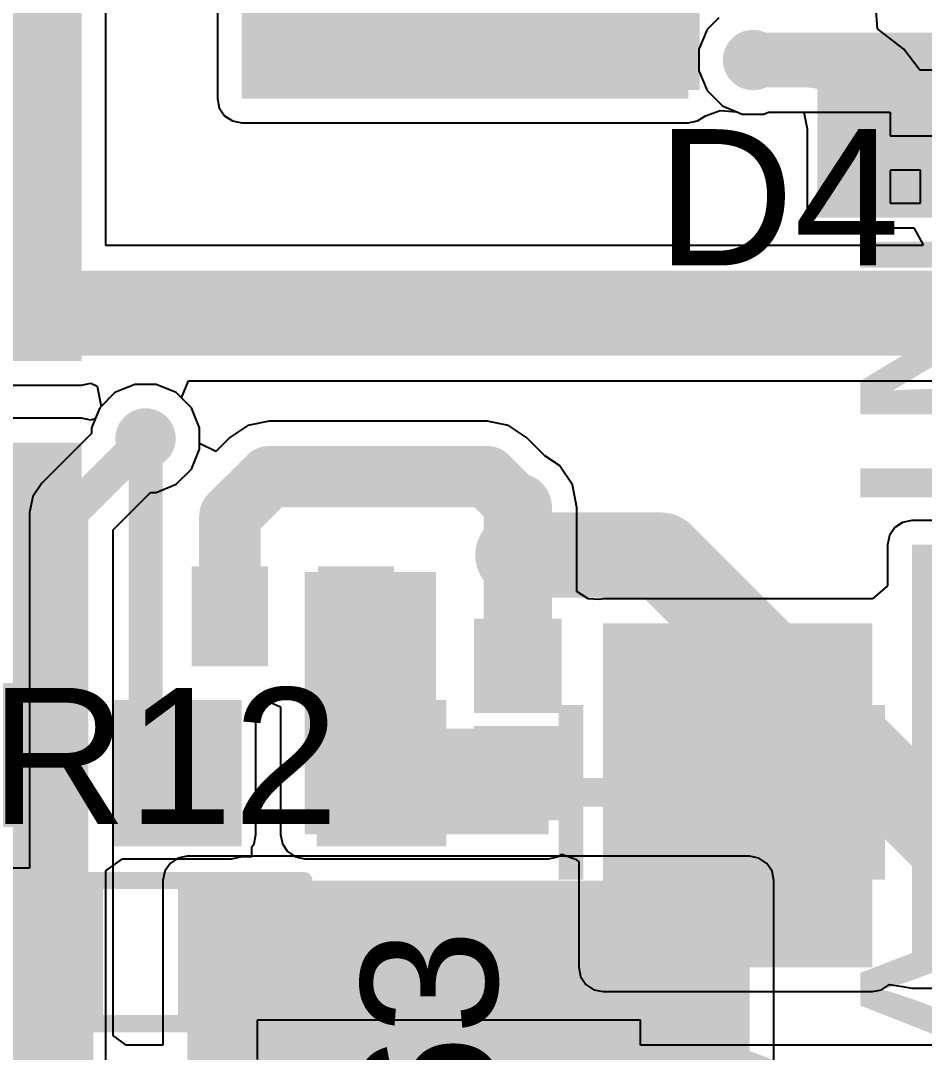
# Model space of a CAD drawing. Header units: millimetres. Extents: x -5.5 to 48.8, y -1.4 to 42.1.
# Drawn here: x 35.44 to 42.17, y 4.9 to 12.59 of the extents above; entities that cross this region are included whole.
import ezdxf

# ---------------------------------------------------------------- set-up
doc = ezdxf.new("R2010")
doc.units = ezdxf.units.MM
for name, color, linetype in [('BottomLayer', 5, 'Continuous'), ('BottomPaste', 16, 'Continuous'), ('BottomSolder', 6, 'Continuous'), ('TopLayer', 1, 'Continuous'), ('TopOverlay', 2, 'Continuous'), ('TopPaste', 8, 'Continuous'), ('TopSolder', 216, 'Continuous'), ('ViaHoleLayer', 16, 'Continuous')]:
    doc.layers.add(name, color=color, linetype=linetype)
doc.styles.add('Arial', font='', dxfattribs={"height": 0.2})
doc.styles.get('Arial').set_extended_font_data('Arial')

# ---------------------------------------------------------------- blocks, each defined once
blk = doc.blocks.new('R___0402_B_30')
at = {"layer": 'BottomLayer'}
for points in [[(-0.2413, 0.3175), (-0.2413, -0.3175), (-0.6985, -0.3175), (-0.6985, 0.3175)], [(0.6985, 0.3175), (0.6985, -0.3175), (0.2413, -0.3175), (0.2413, 0.3175)]]:
    blk.add_hatch(color=5, dxfattribs=at).paths.add_polyline_path(points)
at = {"layer": 'BottomPaste'}
for points in [[(-0.2413, 0.3175), (-0.2413, -0.3175), (-0.6985, -0.3175), (-0.6985, 0.3175)], [(0.6985, 0.3175), (0.6985, -0.3175), (0.2413, -0.3175), (0.2413, 0.3175)]]:
    blk.add_hatch(color=16, dxfattribs=at).paths.add_polyline_path(points)
at = {"layer": 'BottomSolder'}
for points in [[(-0.1863, 0.3725), (-0.1863, -0.3725), (-0.7535, -0.3725), (-0.7535, 0.3725)], [(0.7535, 0.3725), (0.7535, -0.3725), (0.1863, -0.3725), (0.1863, 0.3725)]]:
    blk.add_hatch(color=6, dxfattribs=at).paths.add_polyline_path(points)
blk = doc.blocks.new('R___0603_45')
at = {"layer": 'TopLayer'}
for points in [[(-0.381, 0.4445), (-0.381, -0.4445), (-1.143, -0.4445), (-1.143, 0.4445)], [(1.143, 0.4445), (1.143, -0.4445), (0.381, -0.4445), (0.381, 0.4445)]]:
    blk.add_hatch(color=1, dxfattribs=at).paths.add_polyline_path(points)
at = {"layer": 'TopPaste'}
for points in [[(-0.381, 0.4445), (-0.381, -0.4445), (-1.143, -0.4445), (-1.143, 0.4445)], [(1.143, 0.4445), (1.143, -0.4445), (0.381, -0.4445), (0.381, 0.4445)]]:
    blk.add_hatch(color=8, dxfattribs=at).paths.add_polyline_path(points)
at = {"layer": 'TopSolder'}
for points in [[(-0.2794, 0.5461), (-0.2794, -0.5461), (-1.2446, -0.5461), (-1.2446, 0.5461)], [(1.2446, 0.5461), (1.2446, -0.5461), (0.2794, -0.5461), (0.2794, 0.5461)]]:
    blk.add_hatch(color=216, dxfattribs=at).paths.add_polyline_path(points)
at = {"layer": 'TopOverlay', "const_width": 0.127}
for points in [[(-1.2192, -0.5334), (-1.2192, 0.5334)], [(-1.2192, 0.5334), (1.2192, 0.5334)], [(1.2192, -0.5334), (1.2192, 0.5334)], [(-1.2192, -0.5334), (1.2192, -0.5334)]]:
    blk.add_lwpolyline(points, dxfattribs=at)
at = {"layer": 'TopOverlay', "const_width": 0.0635}
for points in [[(-1.25095, 0.5334, 1), (-1.18745, 0.5334, 1)], [(-1.25095, 0.5334, 1), (-1.18745, 0.5334, 1)], [(1.18745, 0.5334, 1), (1.25095, 0.5334, 1)], [(1.18745, 0.5334, 1), (1.25095, 0.5334, 1)], [(-1.25095, -0.5334, 1), (-1.18745, -0.5334, 1)], [(-1.25095, -0.5334, 1), (-1.18745, -0.5334, 1)], [(1.18745, -0.5334, 1), (1.25095, -0.5334, 1)], [(1.18745, -0.5334, 1), (1.25095, -0.5334, 1)]]:
    blk.add_lwpolyline(points, format="xyb", close=True, dxfattribs=at)
blk = doc.blocks.new('R___0603_B_47')
at = {"layer": 'BottomLayer'}
for points in [[(-1.143, -0.4445), (-1.143, 0.4445), (-0.381, 0.4445), (-0.381, -0.4445)], [(0.381, -0.4445), (0.381, 0.4445), (1.143, 0.4445), (1.143, -0.4445)]]:
    blk.add_hatch(color=5, dxfattribs=at).paths.add_polyline_path(points)
at = {"layer": 'BottomPaste'}
for points in [[(-1.143, -0.4445), (-1.143, 0.4445), (-0.381, 0.4445), (-0.381, -0.4445)], [(0.381, -0.4445), (0.381, 0.4445), (1.143, 0.4445), (1.143, -0.4445)]]:
    blk.add_hatch(color=16, dxfattribs=at).paths.add_polyline_path(points)
at = {"layer": 'BottomSolder'}
for points in [[(-1.2446, -0.5461), (-1.2446, 0.5461), (-0.2794, 0.5461), (-0.2794, -0.5461)], [(0.2794, -0.5461), (0.2794, 0.5461), (1.2446, 0.5461), (1.2446, -0.5461)]]:
    blk.add_hatch(color=6, dxfattribs=at).paths.add_polyline_path(points)
blk = doc.blocks.new('R___0603_B_48')
at = {"layer": 'BottomLayer'}
for points in [[(-1.143, -0.4445), (-1.143, 0.4445), (-0.381, 0.4445), (-0.381, -0.4445)], [(0.381, -0.4445), (0.381, 0.4445), (1.143, 0.4445), (1.143, -0.4445)]]:
    blk.add_hatch(color=5, dxfattribs=at).paths.add_polyline_path(points)
at = {"layer": 'BottomPaste'}
for points in [[(-1.143, -0.4445), (-1.143, 0.4445), (-0.381, 0.4445), (-0.381, -0.4445)], [(0.381, -0.4445), (0.381, 0.4445), (1.143, 0.4445), (1.143, -0.4445)]]:
    blk.add_hatch(color=16, dxfattribs=at).paths.add_polyline_path(points)
at = {"layer": 'BottomSolder'}
for points in [[(-1.2446, -0.5461), (-1.2446, 0.5461), (-0.2794, 0.5461), (-0.2794, -0.5461)], [(0.2794, -0.5461), (0.2794, 0.5461), (1.2446, 0.5461), (1.2446, -0.5461)]]:
    blk.add_hatch(color=6, dxfattribs=at).paths.add_polyline_path(points)
blk = doc.blocks.new('SOT_723_B_57')
at = {"layer": 'BottomLayer'}
for points in [[(-0.65, 0.8), (-0.15, 0.8), (-0.15, 0.35), (-0.65, 0.35)], [(0.15, 0.8), (0.65, 0.8), (0.65, 0.35), (0.15, 0.35)], [(-0.25, -0.35), (0.25, -0.35), (0.25, -0.8), (-0.25, -0.8)]]:
    blk.add_hatch(color=5, dxfattribs=at).paths.add_polyline_path(points)
at = {"layer": 'BottomPaste'}
for points in [[(-0.65, 0.8), (-0.15, 0.8), (-0.15, 0.35), (-0.65, 0.35)], [(0.15, 0.8), (0.65, 0.8), (0.65, 0.35), (0.15, 0.35)], [(-0.25, -0.35), (0.25, -0.35), (0.25, -0.8), (-0.25, -0.8)]]:
    blk.add_hatch(color=16, dxfattribs=at).paths.add_polyline_path(points)
at = {"layer": 'BottomSolder'}
for points in [[(-0.7516, 0.9016), (-0.0484, 0.9016), (-0.0484, 0.2484), (-0.7516, 0.2484)], [(0.0484, 0.9016), (0.7516, 0.9016), (0.7516, 0.2484), (0.0484, 0.2484)], [(-0.3516, -0.2484), (0.3516, -0.2484), (0.3516, -0.9016), (-0.3516, -0.9016)]]:
    blk.add_hatch(color=6, dxfattribs=at).paths.add_polyline_path(points)
blk = doc.blocks.new('SOT_23_B_58')
at = {"layer": 'BottomLayer'}
for points in [[(-1.36, 1.46), (-0.54, 1.46), (-0.54, 0.54), (-1.36, 0.54)], [(0.54, 1.46), (1.36, 1.46), (1.36, 0.54), (0.54, 0.54)], [(-0.41, -0.54), (0.41, -0.54), (0.41, -1.46), (-0.41, -1.46)]]:
    blk.add_hatch(color=5, dxfattribs=at).paths.add_polyline_path(points)
at = {"layer": 'BottomPaste'}
for points in [[(-1.36, 1.46), (-0.54, 1.46), (-0.54, 0.54), (-1.36, 0.54)], [(0.54, 1.46), (1.36, 1.46), (1.36, 0.54), (0.54, 0.54)], [(-0.41, -0.54), (0.41, -0.54), (0.41, -1.46), (-0.41, -1.46)]]:
    blk.add_hatch(color=16, dxfattribs=at).paths.add_polyline_path(points)
at = {"layer": 'BottomSolder'}
for points in [[(-1.4616, 1.5616), (-0.4384, 1.5616), (-0.4384, 0.4384), (-1.4616, 0.4384)], [(0.4384, 1.5616), (1.4616, 1.5616), (1.4616, 0.4384), (0.4384, 0.4384)], [(-0.5116, -0.4384), (0.5116, -0.4384), (0.5116, -1.5616), (-0.5116, -1.5616)]]:
    blk.add_hatch(color=6, dxfattribs=at).paths.add_polyline_path(points)
blk = doc.blocks.new('DSN0603_2_66')
at = {"layer": 'TopLayer'}
for points in [[(-0.3, 0.12), (-0.1, 0.12), (-0.1, -0.12), (-0.3, -0.12)], [(0.1, 0.12), (0.3, 0.12), (0.3, -0.12), (0.1, -0.12)]]:
    blk.add_hatch(color=1, dxfattribs=at).paths.add_polyline_path(points)
at = {"layer": 'TopPaste'}
for points in [[(-0.3, 0.12), (-0.1, 0.12), (-0.1, -0.12), (-0.3, -0.12)], [(0.1, 0.12), (0.3, 0.12), (0.3, -0.12), (0.1, -0.12)]]:
    blk.add_hatch(color=8, dxfattribs=at).paths.add_polyline_path(points)
at = {"layer": 'TopSolder'}
for points in [[(-0.355, 0.175), (-0.045, 0.175), (-0.045, -0.175), (-0.355, -0.175)], [(0.045, 0.175), (0.355, 0.175), (0.355, -0.175), (0.045, -0.175)]]:
    blk.add_hatch(color=216, dxfattribs=at).paths.add_polyline_path(points)
at = {"layer": 'TopOverlay', "const_width": 0.127}
for points in [[(-0.381, 0.2032), (0.381, 0.2032)], [(-0.381, -0.2032), (-0.381, 0.2032)], [(0.381, -0.2032), (0.381, 0.2032)], [(-0.381, -0.2032), (0.381, -0.2032)]]:
    blk.add_lwpolyline(points, dxfattribs=at)
at = {"layer": 'TopOverlay', "const_width": 0.0635}
for points in [[(-0.4128, 0.2032, 1), (-0.3493, 0.2032, 1)], [(-0.4128, 0.2032, 1), (-0.3493, 0.2032, 1)], [(0.3493, 0.2032, 1), (0.4128, 0.2032, 1)], [(0.3493, 0.2032, 1), (0.4128, 0.2032, 1)], [(-0.4128, -0.2032, 1), (-0.3493, -0.2032, 1)], [(-0.4128, -0.2032, 1), (-0.3493, -0.2032, 1)], [(0.3493, -0.2032, 1), (0.4128, -0.2032, 1)], [(0.3493, -0.2032, 1), (0.4128, -0.2032, 1)]]:
    blk.add_lwpolyline(points, format="xyb", close=True, dxfattribs=at)
blk = doc.blocks.new('S___23_B_67')
at = {"layer": 'BottomLayer'}
for points in [[(-1.36, 1.46), (-0.54, 1.46), (-0.54, 0.54), (-1.36, 0.54)], [(0.54, 1.46), (1.36, 1.46), (1.36, 0.54), (0.54, 0.54)], [(-0.41, -0.54), (0.41, -0.54), (0.41, -1.46), (-0.41, -1.46)]]:
    blk.add_hatch(color=5, dxfattribs=at).paths.add_polyline_path(points)
at = {"layer": 'BottomPaste'}
for points in [[(-1.36, 1.46), (-0.54, 1.46), (-0.54, 0.54), (-1.36, 0.54)], [(0.54, 1.46), (1.36, 1.46), (1.36, 0.54), (0.54, 0.54)], [(-0.41, -0.54), (0.41, -0.54), (0.41, -1.46), (-0.41, -1.46)]]:
    blk.add_hatch(color=16, dxfattribs=at).paths.add_polyline_path(points)
at = {"layer": 'BottomSolder'}
for points in [[(-1.4616, 1.5616), (-0.4384, 1.5616), (-0.4384, 0.4384), (-1.4616, 0.4384)], [(0.4384, 1.5616), (1.4616, 1.5616), (1.4616, 0.4384), (0.4384, 0.4384)], [(-0.5116, -0.4384), (0.5116, -0.4384), (0.5116, -1.5616), (-0.5116, -1.5616)]]:
    blk.add_hatch(color=6, dxfattribs=at).paths.add_polyline_path(points)
blk = doc.blocks.new('SMA_B_68')
at = {"layer": 'BottomLayer'}
for points in [[(-3.25, 0.85), (-0.75, 0.85), (-0.75, -0.85), (-3.25, -0.85)], [(0.75, 0.85), (3.25, 0.85), (3.25, -0.85), (0.75, -0.85)]]:
    blk.add_hatch(color=5, dxfattribs=at).paths.add_polyline_path(points)
at = {"layer": 'BottomPaste'}
for points in [[(-3.25, 0.85), (-0.75, 0.85), (-0.75, -0.85), (-3.25, -0.85)], [(0.75, 0.85), (3.25, 0.85), (3.25, -0.85), (0.75, -0.85)]]:
    blk.add_hatch(color=16, dxfattribs=at).paths.add_polyline_path(points)
at = {"layer": 'BottomSolder'}
for points in [[(-3.3516, 0.9516), (-0.6484, 0.9516), (-0.6484, -0.9516), (-3.3516, -0.9516)], [(0.6484, 0.9516), (3.3516, 0.9516), (3.3516, -0.9516), (0.6484, -0.9516)]]:
    blk.add_hatch(color=6, dxfattribs=at).paths.add_polyline_path(points)

msp = doc.modelspace()

# ---------------------------------------------------------------- hatches: boundary and pattern name
at = {"layer": 'BottomLayer'}
for points in [[(37.084, 12.0142), (40.4114, 12.0142), (40.4114, 14.8082), (37.084, 14.8082)], [(32.131, 10.0584), (35.8902, 10.0584), (35.8902, 13.462), (32.131, 13.462)], [(32.131, 9.4488), (32.131, 3.4036), (35.8902, 3.4036), (35.8902, 9.4488)], [(42.0776, 5.5626), (43.6372, 5.5626), (43.6372, 8.6868), (42.0776, 8.6868)], [(38.5318, 6.5278), (38.5318, 8.4836), (37.5539, 8.4836), (37.5539, 6.5278)], [(39.7764, 5.5372), (41.783, 5.5372), (41.783, 8.1026), (39.7764, 8.1026)], [(36.195, 7.485), (36.195, 6.5278), (37.0078, 6.5278), (37.0078, 7.485)], [(37.7444, 6.5278), (39.37, 6.5278), (39.37, 7.3152), (37.7444, 7.3152)]]:
    msp.add_hatch(color=5, dxfattribs=at).paths.add_polyline_path(points)
h = msp.add_hatch(color=5, dxfattribs=at)
edge = h.paths.add_edge_path()
edge.add_arc((40.894, 12.3009), 0.225, 0, 360)
h = msp.add_hatch(color=5, dxfattribs=at)
edge = h.paths.add_edge_path()
edge.add_arc((36.367, 9.48), 0.225, 0, 360)
h = msp.add_hatch(color=5, dxfattribs=at)
edge = h.paths.add_edge_path()
edge.add_arc((39.1414, 8.6106), 0.225, 0, 360)
at = {"layer": 'TopLayer'}
h = msp.add_hatch(color=1, dxfattribs=at)
edge = h.paths.add_edge_path()
edge.add_arc((40.894, 12.3009), 0.225, 0, 360)
h = msp.add_hatch(color=1, dxfattribs=at)
edge = h.paths.add_edge_path()
edge.add_arc((36.367, 9.48), 0.225, 0, 360)
h = msp.add_hatch(color=1, dxfattribs=at)
edge = h.paths.add_edge_path()
edge.add_arc((39.1414, 8.6106), 0.225, 0, 360)
for points in [[(36.6776, 4.191), (40.8686, 4.191), (40.8686, 6.1837), (36.6776, 6.1837)], [(35.941, 6.096), (33.1978, 6.096), (33.1978, 4.2672), (35.941, 4.2672)]]:
    msp.add_hatch(color=1, dxfattribs=at).paths.add_polyline_path(points)
at = {"layer": 'ViaHoleLayer'}
h = msp.add_hatch(color=16, dxfattribs=at)
edge = h.paths.add_edge_path()
edge.add_arc((40.894, 12.3009), 0.1, 0, 360)
h = msp.add_hatch(color=16, dxfattribs=at)
edge = h.paths.add_edge_path()
edge.add_arc((36.367, 9.48), 0.1, 0, 360)
h = msp.add_hatch(color=16, dxfattribs=at)
edge = h.paths.add_edge_path()
edge.add_arc((39.1414, 8.6106), 0.1, 0, 360)

# ---------------------------------------------------------------- linework, layer by layer
at = {"layer": 'BottomLayer'}
for p, q in [((36.9027, 13.9594), (36.9027, 12.0142)), ((36.0715, 10.919), (36.0715, 13.462)), ((41.8204, 12.5335), (41.8126, 12.6677)), ((42.0171, 12.3826), (41.8204, 12.5335)), ((42.1372, 12.226), (42.0171, 12.3826)), ((42.5732, 12.226), (42.1372, 12.226)), ((36.9027, 12.0142), (36.9165, 11.9448)), ((36.9165, 11.9448), (36.9558, 11.886)), ((40.5385, 11.8853), (40.6494, 11.9242)), ((40.6494, 11.9242), (40.6494, 11.9242)), ((40.6494, 11.9242), (40.7727, 11.9152)), ((36.9558, 11.886), (37.0146, 11.8467)), ((37.0146, 11.8467), (37.084, 11.8329)), ((40.4114, 11.8329), (40.4808, 11.8467)), ((40.4808, 11.8467), (40.5385, 11.8853)), ((40.7727, 11.9152), (40.8139, 11.8981)), ((40.8139, 11.8981), (40.9741, 11.8981)), ((40.9741, 11.8981), (41.0087, 11.9124)), ((41.0087, 11.9124), (41.2727, 11.9124)), ((41.2727, 11.9124), (41.2976, 11.7879)), ((37.084, 11.8329), (40.4114, 11.8329)), ((41.2976, 11.7879), (41.2976, 11.0504)), ((41.2976, 11.0504), (42.0927, 11.0504)), ((42.0927, 11.0504), (42.1606, 10.9234)), ((42.1606, 10.9234), (42.1577, 10.919)), ((42.1577, 10.919), (36.0715, 10.919)), ((32.131, 9.8771), (35.8902, 9.8771)), ((35.8902, 9.8771), (35.9596, 9.8909)), ((35.9596, 9.8909), (36.0062, 9.8685)), ((36.0062, 9.8685), (36.0362, 9.7189)), ((36.6346, 9.782), (36.6872, 9.909)), ((36.6872, 9.909), (42.4981, 9.909)), ((36.7085, 9.7082), (36.6346, 9.782)), ((36.0255, 9.7082), (35.9914, 9.6259)), ((36.0362, 9.7189), (36.0255, 9.7082)), ((36.7698, 9.5601), (36.7085, 9.7082)), ((35.8902, 9.6301), (32.131, 9.6301)), ((35.9596, 9.6163), (35.8902, 9.6301)), ((35.9914, 9.6259), (35.9596, 9.6163)), ((36.7698, 9.443), (36.7698, 9.5601)), ((37.1286, 9.5776), (36.9942, 9.4878)), ((37.2872, 9.6092), (37.1286, 9.5776)), ((38.9128, 9.6092), (37.2872, 9.6092)), ((37.2872, 9.6092), (37.2872, 9.6092)), ((39.0714, 9.5776), (38.9128, 9.6092)), ((39.2058, 9.4878), (39.0714, 9.5776)), ((36.9942, 9.4878), (36.89, 9.3836)), ((39.3423, 9.3513), (39.2058, 9.4878)), ((36.89, 9.3836), (36.7698, 9.443)), ((39.4527, 9.2775), (39.3423, 9.3513)), ((39.5481, 9.1347), (39.4527, 9.2775)), ((39.5817, 8.9662), (39.5481, 9.1347)), ((39.5817, 8.3391), (39.5817, 8.9662)), ((42.0082, 8.8543), (41.9494, 8.815)), ((42.0776, 8.8681), (42.0082, 8.8543)), ((43.6372, 8.8681), (42.0776, 8.8681)), ((41.9494, 8.815), (41.9101, 8.7562)), ((41.9101, 8.7562), (41.8963, 8.6868)), ((41.8963, 8.6868), (41.8963, 8.3818)), ((39.666, 8.2851), (39.5817, 8.3391)), ((41.8963, 8.3818), (41.783, 8.2839)), ((39.7474, 8.2781), (39.666, 8.2851)), ((39.7764, 8.2839), (39.7474, 8.2781)), ((41.783, 8.2839), (39.7764, 8.2839)), ((37.1891, 7.4242), (37.3066, 7.5079)), ((37.3066, 7.5079), (37.3726, 7.4783)), ((37.3726, 7.4783), (37.3726, 6.5278)), ((37.1891, 6.5278), (37.1891, 7.4242)), ((37.1753, 6.4584), (37.1891, 6.5278)), ((37.3726, 6.5278), (37.3864, 6.4584)), ((37.1602, 6.4359), (37.1753, 6.4584)), ((37.1602, 6.3627), (37.1602, 6.4359)), ((37.3864, 6.4584), (37.4257, 6.3996)), ((37.4257, 6.3996), (37.4845, 6.3603)), ((36.0746, 6.2577), (36.195, 6.3465)), ((36.195, 6.3465), (37.0078, 6.3465)), ((37.0078, 6.3465), (37.0772, 6.3603)), ((37.0772, 6.3603), (37.0807, 6.3627)), ((37.0807, 6.3627), (37.1602, 6.3627)), ((37.4845, 6.3603), (37.5539, 6.3465)), ((37.5539, 6.3465), (39.37, 6.3465)), ((39.37, 6.3465), (39.4394, 6.3603)), ((39.4394, 6.3603), (39.4681, 6.3795)), ((39.4681, 6.3795), (39.5711, 6.3422)), ((39.5711, 6.3422), (39.5951, 6.3233)), ((39.5951, 6.3233), (39.5951, 5.5372)), ((36.0715, 6.2515), (36.0746, 6.2577)), ((36.0715, 3.4036), (36.0715, 6.2515)), ((39.5951, 5.5372), (39.6089, 5.4678)), ((39.6089, 5.4678), (39.6482, 5.409)), ((39.6482, 5.409), (39.707, 5.3697)), ((41.8524, 5.3697), (41.9112, 5.409)), ((41.9112, 5.409), (42.0082, 5.3951)), ((42.0082, 5.3951), (42.0776, 5.3813)), ((39.707, 5.3697), (39.7764, 5.3559)), ((39.7764, 5.3559), (41.783, 5.3559)), ((41.783, 5.3559), (41.8524, 5.3697)), ((42.0776, 5.3813), (42.5669, 5.3813)), ((40.0546, 5.1426), (37.199, 5.1426)), ((37.199, 5.1426), (37.199, 4.8492)), ((40.0546, 4.9565), (40.0546, 5.1426)), ((42.4942, 4.9565), (40.0546, 4.9565))]:
    msp.add_line(p, q, dxfattribs=at)
for points, const_width in [([(40.894, 12.3009), (41.2727, 12.3009)], 0.4064), ([(33.6042, 10.414), (42.4981, 10.414)], 0.635), ([(36.367, 7.2194), (36.367, 9.48)], 0.254), ([(36.9951, 8.9027), (37.2872, 9.1948)], 0.4572), ([(37.2872, 9.1948), (38.9128, 9.1948)], 0.4572), ([(38.9128, 9.1948), (39.1414, 8.9662)], 0.4572), ([(39.1414, 8.6106), (39.1414, 8.9662)], 0.508), ([(36.9951, 8.1534), (36.9951, 8.9027)], 0.4572), ([(39.1414, 7.785), (39.1414, 8.6106)], 0.508), ([(37.8333, 7.3406), (37.8333, 8.1534)], 0.3048), ([(37.8333, 7.3406), (38.1254, 7.0485)], 0.3048), ([(36.367, 7.2194), (36.6014, 6.985)], 0.254), ([(36.6014, 6.985), (36.6014, 7.0485)], 0.254), ([(38.1254, 6.985), (38.1254, 7.0485)], 0.3048)]:
    msp.add_lwpolyline(points, dxfattribs=dict(at, const_width=const_width))
for points, const_width in [([(40.7924, 12.3009, 1), (40.9956, 12.3009, 1)], 0.2032), ([(41.1711, 12.3009, 1), (41.3743, 12.3009, 1)], 0.2032), ([(41.1711, 12.3009, 1), (41.3743, 12.3009, 1)], 0.2032), ([(41.8338, 11.6382, 1), (42.037, 11.6382, 1)], 0.2032), ([(36.3035, 9.48, 1), (36.4305, 9.48, 1)], 0.127), ([(37.1729, 9.1948, 1), (37.4015, 9.1948, 1)], 0.2286), ([(37.1729, 9.1948, 1), (37.4015, 9.1948, 1)], 0.2286), ([(38.7985, 9.1948, 1), (39.0271, 9.1948, 1)], 0.2286), ([(38.7985, 9.1948, 1), (39.0271, 9.1948, 1)], 0.2286), ([(39.0144, 8.9662, 1), (39.2684, 8.9662, 1)], 0.254), ([(39.0271, 8.9662, 1), (39.2557, 8.9662, 1)], 0.2286), ([(36.8808, 8.9027, 1), (37.1094, 8.9027, 1)], 0.2286), ([(36.8808, 8.9027, 1), (37.1094, 8.9027, 1)], 0.2286), ([(39.0144, 8.6106, 1), (39.2684, 8.6106, 1)], 0.254), ([(39.0144, 8.6106, 1), (39.2684, 8.6106, 1)], 0.254), ([(36.8808, 8.1534, 1), (37.1094, 8.1534, 1)], 0.2286), ([(37.7571, 8.1534, 1), (37.9095, 8.1534, 1)], 0.1524), ([(39.0144, 7.785, 1), (39.2684, 7.785, 1)], 0.254), ([(37.7571, 7.3406, 1), (37.9095, 7.3406, 1)], 0.1524), ([(37.7571, 7.3406, 1), (37.9095, 7.3406, 1)], 0.1524), ([(36.3035, 7.2194, 1), (36.4305, 7.2194, 1)], 0.127), ([(36.3035, 7.2194, 1), (36.4305, 7.2194, 1)], 0.127), ([(36.5379, 7.0485, 1), (36.6649, 7.0485, 1)], 0.127), ([(38.0492, 7.0485, 1), (38.2016, 7.0485, 1)], 0.1524), ([(38.0492, 7.0485, 1), (38.2016, 7.0485, 1)], 0.1524), ([(36.5379, 6.985, 1), (36.6649, 6.985, 1)], 0.127), ([(36.5379, 6.985, 1), (36.6649, 6.985, 1)], 0.127), ([(38.0492, 6.985, 1), (38.2016, 6.985, 1)], 0.1524)]:
    msp.add_lwpolyline(points, format="xyb", close=True, dxfattribs=dict(at, const_width=const_width))
at = {"layer": 'BottomLayer', "const_width": 0.4064}
msp.add_lwpolyline([(41.2727, 12.3009, -0.414214), (41.9354, 11.6382)], format="xyb", dxfattribs=at)
at = {"layer": 'TopLayer'}
for p, q in [((40.6383, 12.6148), (40.5525, 12.5291)), ((40.5525, 12.5291), (40.4912, 12.381)), ((40.4912, 12.381), (40.4912, 12.2208)), ((40.4912, 12.2208), (40.5525, 12.0727)), ((40.5525, 12.0727), (40.6658, 11.9594)), ((40.6658, 11.9594), (40.8139, 11.8981)), ((40.8139, 11.8981), (40.9741, 11.8981)), ((40.9741, 11.8981), (41.0087, 11.9124)), ((41.0087, 11.9124), (41.9148, 11.9124)), ((41.9148, 11.9124), (41.9148, 11.7348)), ((41.9148, 11.7348), (42.2688, 11.7348)), ((42.1418, 11.4808), (41.9148, 11.4808)), ((41.9148, 11.4808), (41.9148, 11.2338)), ((42.1418, 11.2338), (42.1418, 11.4808)), ((41.9148, 11.2338), (42.1418, 11.2338)), ((36.2869, 9.8828), (36.1388, 9.8215)), ((36.4471, 9.8828), (36.2869, 9.8828)), ((36.5951, 9.8215), (36.4471, 9.8828)), ((36.1388, 9.8215), (36.0255, 9.7082)), ((36.7085, 9.7082), (36.5951, 9.8215)), ((36.0255, 9.7082), (35.9642, 9.5601)), ((36.7698, 9.5601), (36.7085, 9.7082)), ((35.9642, 9.5601), (35.9642, 9.5167)), ((36.7698, 9.3999), (36.7698, 9.5601)), ((35.9642, 9.5167), (35.5943, 9.1468)), ((36.7085, 9.2519), (36.7698, 9.3999)), ((36.5951, 9.1385), (36.7085, 9.2519)), ((35.5943, 9.1468), (35.5269, 9.046)), ((36.1248, 8.7983), (36.4037, 9.0772)), ((36.4037, 9.0772), (36.4471, 9.0772)), ((36.4471, 9.0772), (36.5951, 9.1385)), ((35.5269, 9.046), (35.5032, 8.927)), ((35.5032, 8.927), (35.5032, 6.2773)), ((36.1248, 6.2726), (36.1248, 8.7983)), ((36.5494, 6.3119), (36.5101, 6.2531)), ((36.6082, 6.3512), (36.5494, 6.3119)), ((36.6776, 6.365), (36.6082, 6.3512)), ((40.8686, 6.365), (36.6776, 6.365)), ((40.938, 6.3512), (40.8686, 6.365)), ((40.9968, 6.3119), (40.938, 6.3512)), ((41.0361, 6.2531), (40.9968, 6.3119)), ((35.5032, 6.2773), (33.1978, 6.2773)), ((36.1251, 6.2726), (36.1248, 6.2726)), ((36.1251, 5.028), (36.1251, 6.2726)), ((36.5101, 6.2531), (36.4963, 6.1837)), ((41.0499, 6.1837), (41.0361, 6.2531)), ((36.4963, 6.1837), (36.4963, 4.9565)), ((41.0499, 4.5974), (41.0499, 6.1837)), ((36.2225, 4.9565), (36.1251, 5.028)), ((36.4963, 4.9565), (36.2225, 4.9565))]:
    msp.add_line(p, q, dxfattribs=at)
for points, const_width in [([(40.894, 12.3009), (43.9598, 12.3009)], 0.4064), ([(35.814, 8.927), (36.367, 9.48)], 0.254), ([(35.814, 5.898), (35.814, 8.927)], 0.254), ([(39.1414, 8.6106), (40.2082, 8.6106)], 0.635), ([(40.2082, 8.6106), (43.2078, 5.611)], 0.635), ([(35.5663, 5.6503), (35.814, 5.898)], 0.254)]:
    msp.add_lwpolyline(points, dxfattribs=dict(at, const_width=const_width))
for points, const_width in [([(40.7924, 12.3009, 1), (40.9956, 12.3009, 1)], 0.2032), ([(36.3035, 9.48, 1), (36.4305, 9.48, 1)], 0.127), ([(35.7505, 8.927, 1), (35.8775, 8.927, 1)], 0.127), ([(35.7505, 8.927, 1), (35.8775, 8.927, 1)], 0.127), ([(38.9826, 8.6106, 1), (39.3002, 8.6106, 1)], 0.3175), ([(40.0495, 8.6106, 1), (40.367, 8.6106, 1)], 0.3175), ([(40.0495, 8.6106, 1), (40.367, 8.6106, 1)], 0.3175), ([(35.7505, 5.898, 1), (35.8775, 5.898, 1)], 0.127), ([(35.7505, 5.898, 1), (35.8775, 5.898, 1)], 0.127), ([(35.5029, 5.6503, 1), (35.6298, 5.6503, 1)], 0.127)]:
    msp.add_lwpolyline(points, format="xyb", close=True, dxfattribs=dict(at, const_width=const_width))

# ---------------------------------------------------------------- block references
for name, p, rotation in [('S___23_B_67', (40.9354, 12.5882), 270), ('SOT_723_B_57', (39.7164, 7.385), 90), ('R___0603_B_48', (41.9862, 7.3914), 180)]:
    msp.add_blockref(name, p, dxfattribs=dict(rotation=rotation))
for name, p in [('DSN0603_2_66', (42.4688, 11.6078)), ('R___0402_B_30', (37.465, 8.1534)), ('R___0603_B_47', (37.3634, 6.985)), ('SOT_23_B_58', (42.0776, 5.1214)), ('R___0603_45', (36.3284, 5.6503)), ('SMA_B_68', (36.6268, 4.1148))]:
    msp.add_blockref(name, p)

# ---------------------------------------------------------------- texts
at = {"layer": 'TopOverlay', "style": 'Arial'}
for s, p in [('D4', (40.1746, 10.7698)), ('R12', (35.2048, 6.6042))]:
    msp.add_text(s, height=1.016, dxfattribs=at).set_placement(p)
for s, height, p in [('VBAT_IN', 1.651, (43.3451, 1.5229)), ('VBAT', 1.651, (41.0966, 1.5229)), ('C63', 1.016, (38.9888, 3.2178))]:
    msp.add_text(s, height=height, rotation=90, dxfattribs=at).set_placement(p)

doc.saveas('drawing.dxf')
